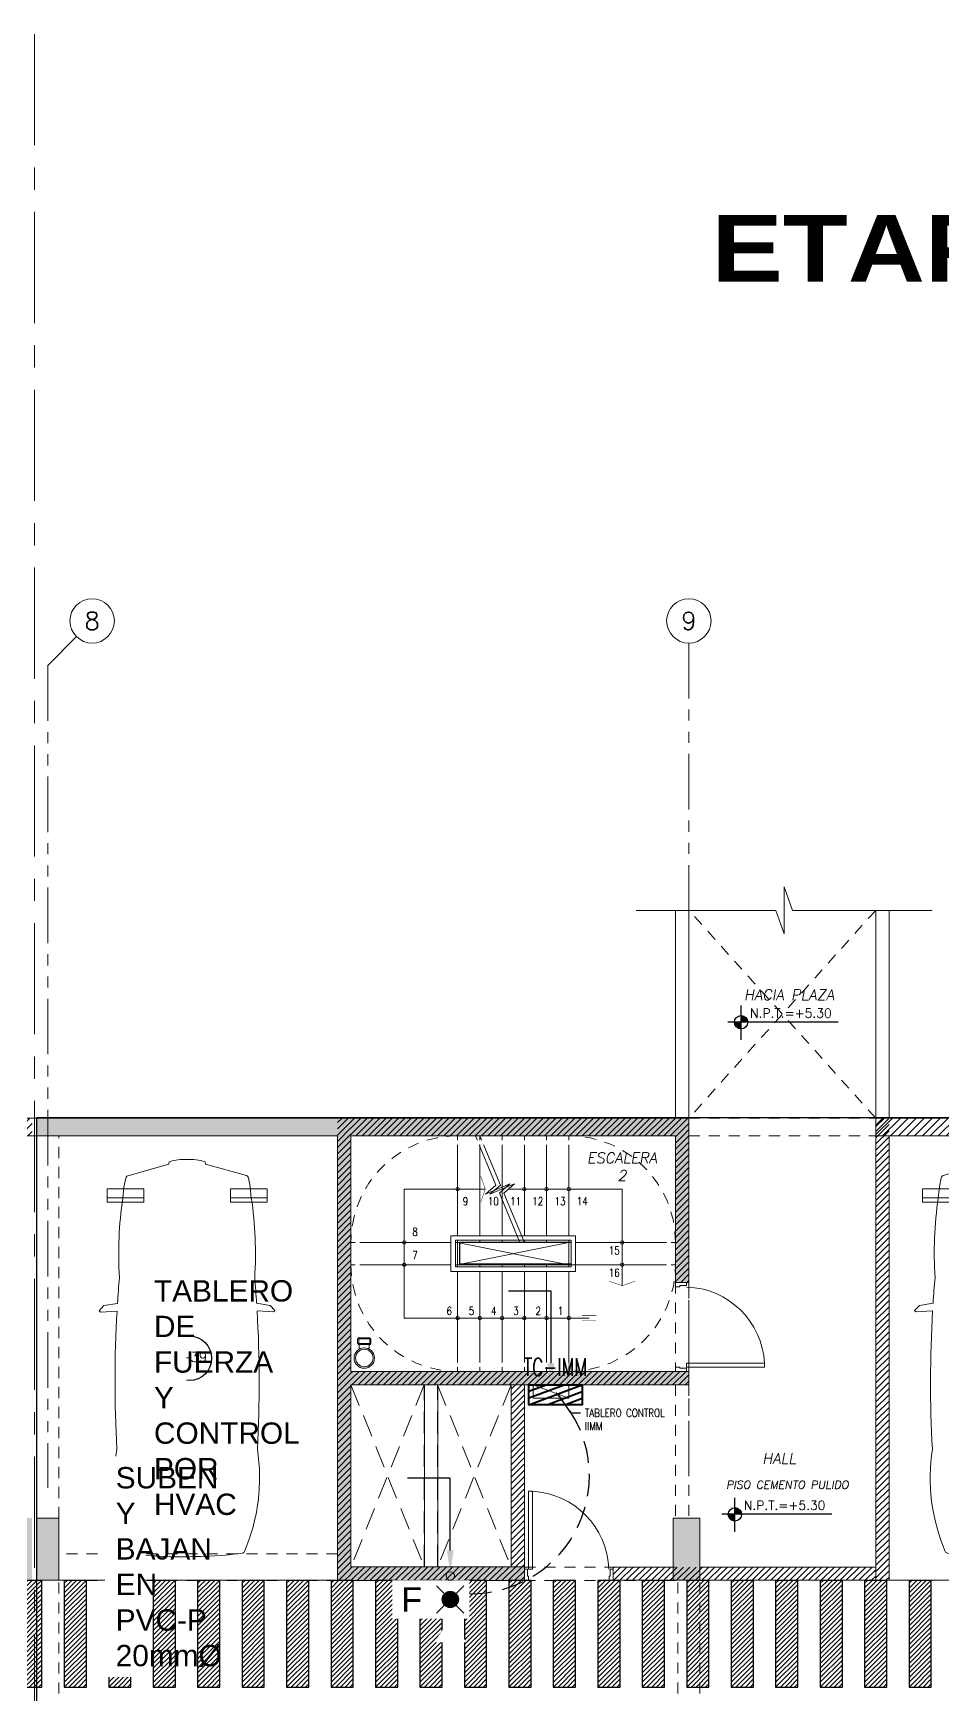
# Model space of a CAD drawing. Header units: millimetres. Extents: x 226317 to 226469, y 8188100 to 8188260.
# Drawn here: x 226388.48 to 226398.71, y 8188161.62 to 8188180.31 of the extents above; entities that cross this region are included whole.
import ezdxf
from ezdxf import colors
from ezdxf.entities.mleader import LeaderData, LeaderLine
from ezdxf.enums import TextEntityAlignment as Align
from ezdxf.math import Vec2, Vec3

# ---------------------------------------------------------------- set-up
doc = ezdxf.new("R2010")
doc.units = ezdxf.units.MM
doc.set_wipeout_variables(frame=1)
for name, pattern in [('CENTER', [2, 1.25, -0.25, 0.25, -0.25]), ('DASHED', [0.75, 0.5, -0.25]), ('HIDDEN', [0.375, 0.25, -0.125]), ('HIDDEN2', [0.1875, 0.125, -0.0625]), ('IMPORT-RAYABARRA', [0.85, 0.3, -0.3, 0, -0.25]), ('PHANTOM', [2.5, 1.25, -0.25, 0.25, -0.25, 0.25, -0.25]), ('PHANTOM2', [1.25, 0.625, -0.125, 0.125, -0.125, 0.125, -0.125])]:
    doc.linetypes.add(name, pattern=pattern)
for name, color, linetype in [('A-BARANDAS', 8, 'Continuous'), ('A-COTAS INT', 8, 'Continuous'), ('A-EJES', 8, 'PHANTOM'), ('A-ESTRUCTURA-HATCH', 8, 'Continuous'), ('A-ESTRUCTURA-MUROS', 8, 'Continuous'), ('A-ESTRUCTURA-VIGAS', 8, 'HIDDEN2'), ('A-LINEAS', 8, 'Continuous'), ('A-MOBILIARIO', 8, 'Continuous'), ('A-MURO BAJO', 8, 'Continuous'), ('A-NIVELES-NPT', 8, 'Continuous'), ('A-NUMERO ESTAC', 8, 'Continuous'), ('A-PROYECCIONES', 8, 'HIDDEN2'), ('A-PUERTAS', 8, 'Continuous'), ('A-TEXTO-ACABADO PISO', 8, 'Continuous'), ('A-TEXTO-AMBIENTES', 8, 'Continuous'), ('A-TEXTO-INDICACIONES', 8, 'Continuous'), ('A_30_Extractores', 8, 'Continuous'), ('CIRCULACION PEATONAL', 8, 'Continuous'), ('MQ.TUBERÍA PVC 20mmø', 3, 'IMPORT-RAYABARRA'), ('MURO CF 120', 8, 'Continuous')]:
    doc.layers.add(name, color=color, linetype=linetype)
for name, color, linetype, lineweight in [('A-ESTRUCTURA-PLACAS', 8, 'Continuous', 35), ('A-MUROS', 8, 'Continuous', 30), ('MQ.DETECTOR HUMO', 5, 'Continuous', 30), ('MQ.FLECHAS', 135, 'Continuous', 15), ('MQ.TABLERO', 86, 'Continuous', 40), ('MQ.TEXTO GENERAL', 8, 'Continuous', 40)]:
    doc.layers.add(name, color=color, linetype=linetype, lineweight=lineweight)
doc.layers.add('A-ETAPAS', color=8, linetype='Continuous', lineweight=35, plot=False)
doc.layers.add('A-ÁREA COMÚN', color=8, linetype='Continuous', plot=False)
doc.styles.add('MQTEXTO', font='romans.shx')
doc.styles.add('R160-75', font='ariblk.ttf', dxfattribs={"height": 0.6})
doc.styles.add('R80', font='romans.shx', dxfattribs={"width": 0.8, "oblique": 15, "height": 0.1})
doc.styles.add('ROMANS', font='ROMANS.shx', dxfattribs={"oblique": 10})
doc.styles.get("Standard").update_dxf_attribs({"font": 'arial.ttf'})
doc.styles.add('TXT_COTAS', font='romans.shx', dxfattribs={"width": 0.8})
pattern_1 = [(45, (-226238.34863, -8188203.061886), (-0.03535533905933, 0.03535533905933), [])]

# ---------------------------------------------------------------- blocks, each defined once
blk = doc.blocks.new('AVISADOR SONORO 1 EN 125')
blk.add_wipeout([(-0.697, 0.18), (-0.433, 0), (-0.697, -0.18)]).dxf.layer = 'MQ.DETECTOR HUMO'
blk.add_wipeout([(-0.433, 0.216), (0, 0.216), (0, -0.216), (-0.433, -0.216)]).dxf.layer = 'MQ.DETECTOR HUMO'
at = {"layer": 'MQ.DETECTOR HUMO'}
h = blk.add_hatch(color=256, dxfattribs=at)
h.paths.add_polyline_path([(-0.216, 0), (-0.281, 0.064, 0.198912), (-0.307, 0, 0.198912), (-0.281, -0.064)])
h.paths.add_polyline_path([(-0.281, -0.064, 0.414214), (-0.152, -0.064), (-0.216, 0)])
h.paths.add_polyline_path([(-0.152, -0.064, 0.198912), (-0.126, 0, 0.198912), (-0.152, 0.064), (-0.216, 0)])
h.paths.add_polyline_path([(-0.216, 0), (-0.152, 0.064, 0.414214), (-0.281, 0.064)])
for p, q in [((-0.37, -0.153), (-0.063, 0.153)), ((-0.37, 0.153), (-0.063, -0.153))]:
    blk.add_line(p, q, dxfattribs=at)
blk.add_circle((-0.216, 0), 0.0909, dxfattribs=at)
blk = doc.blocks.new('ESTACION MANUAL 1 EN 125')
blk.add_wipeout([(-0.433, 0.2165), (0, 0.2165), (0, -0.2165), (-0.433, -0.2165)]).dxf.layer = 'MQ.DETECTOR HUMO'
at = {"layer": 'MQ.DETECTOR HUMO'}
blk.add_text('F', height=0.275, dxfattribs=at).set_placement((-0.2165, 0), align=Align.MIDDLE_CENTER)
blk = doc.blocks.new('EST P2')
at = {"layer": 'A-ESTRUCTURA-HATCH', "lineweight": 0}
h = blk.add_hatch(dxfattribs=at)
h.set_pattern_fill('ANSI31', color=8, scale=0.02)
h.set_pattern_definition([(45, (-226392.07709, -8188163.05961), (-0.04490128060535, 0.04490128060535), [])])
h.paths.add_polyline_path([(-3.61, 5.05), (-3.61, 4.85), (-44.785, 4.85), (-44.785, -0.15), (-46.99, -0.15), (-46.99, -11.15), (-3.61, -11.15), (-3.61, -11.4), (-47.24, -11.4), (-47.24, 0.15), (-45.035, 0.15), (-45.035, 5.05)])
h.paths.add_polyline_path([(5.876, 4.85), (5.876, 5.05), (35.53, 5.05), (35.53, 4.85)])
h.paths.add_polyline_path([(35.58, -11.15), (71.88, -11.15), (71.88, -11.4), (35.58, -11.4)])
h.paths.add_polyline_path([(-3.56, -11.15), (35.53, -11.15), (35.53, -11.4), (-3.56, -11.4)])
edge = h.paths.add_edge_path()
edge.add_arc((63.301, -0.15), 9.7, 360, 540)
edge.add_line((53.601, -0.15), (53.801, -0.15))
edge.add_arc((63.301, -0.15), 9.5, 0, 180, ccw=False)
edge.add_line((72.801, -0.15), (73.001, -0.15))
h.paths.add_polyline_path([(47.915, 5.05), (35.58, 5.05), (35.58, 4.85), (47.915, 4.85)])
edge = h.paths.add_edge_path()
edge.add_arc((63.301, -0.15), 3.3, 0.0011, 49.9945)
edge.add_line((65.422, 2.378), (65.422, -0.15))
edge.add_line((65.422, -0.15), (65.272, -0.15))
edge.add_line((65.272, -0.15), (65.272, 2.496))
edge.add_arc((63.301, -0.15), 3.3, 53.3155, 179.9999)
edge.add_line((60.001, -0.15), (59.801, -0.15))
edge.add_arc((63.301, -0.15), 3.5, 0.001, 179.9999, ccw=False)
edge.add_line((66.801, -0.15), (66.601, -0.15))
edge.add_line((66.601, -0.15), (66.601, -0.15))
h.paths.add_polyline_path([(51.865, 4.85), (53.376, 4.85), (53.376, 5.05), (51.865, 5.05)])
h = blk.add_hatch(color=8, dxfattribs=at)
h.dxf.hatch_style = 1
h.paths.add_polyline_path([(1.925, -0.151), (-0.175, -0.151), (-0.175, 4.85), (-3.56, 4.85), (-3.56, 5.05), (3.775, 5.05), (3.775, 3.2), (3.625, 3.2), (3.625, 4.85), (-0.025, 4.85), (-0.025, 2.2), (3.775, 2.2), (3.775, 2.05), (-0.025, 2.05), (-0.025, 0), (1.925, 0)])
h.paths.add_polyline_path([(51.865, 5.05), (47.915, 5.05), (47.915, -0.15), (50.25, -0.15), (50.25, 0), (48.065, 0), (48.065, 2.05), (50.015, 2.05), (50.015, 2.2), (48.065, 2.2), (48.065, 4.85), (51.715, 4.85), (51.715, 1.9), (51.865, 1.9)])
h.paths.add_polyline_path([(71.63, -6.15), (71.88, -6.15), (71.88, -6.85), (71.63, -6.85)])
h.paths.add_polyline_path([(64.42, -6.15), (64.67, -6.15), (64.67, -6.85), (64.42, -6.85)])
h.paths.add_polyline_path([(57.21, -6.15), (57.46, -6.15), (57.46, -6.85), (57.21, -6.85)])
h.paths.add_polyline_path([(50, -6.15), (50.25, -6.15), (50.25, -6.85), (50, -6.85)])
h.paths.add_polyline_path([(42.79, -6.15), (43.04, -6.15), (43.04, -6.85), (42.79, -6.85)])
h.paths.add_polyline_path([(42.79, 0.55), (43.04, 0.55), (43.04, -0.15), (42.79, -0.15)])
h.paths.add_polyline_path([(35.58, -6.15), (35.83, -6.15), (35.83, -6.85), (35.58, -6.85)])
h.paths.add_polyline_path([(35.58, 0.55), (35.83, 0.55), (35.83, -0.15), (35.58, -0.15)])
h.paths.add_polyline_path([(35.28, -6.15), (35.53, -6.15), (35.53, -6.85), (35.28, -6.85)])
h.paths.add_polyline_path([(35.28, 0.55), (35.53, 0.55), (35.53, -0.15), (35.28, -0.15)])
h.paths.add_polyline_path([(30.28, -6.15), (30.53, -6.15), (30.53, -6.85), (30.28, -6.85)])
h.paths.add_polyline_path([(30.28, 0.55), (30.53, 0.55), (30.53, -0.15), (30.28, -0.15)])
h.paths.add_polyline_path([(23.07, -6.15), (23.32, -6.15), (23.32, -6.85), (23.07, -6.85)])
h.paths.add_polyline_path([(23.07, 0.55), (23.32, 0.55), (23.32, -0.15), (23.07, -0.15)])
h.paths.add_polyline_path([(18.07, -6.15), (18.32, -6.15), (18.32, -6.85), (18.07, -6.85)])
h.paths.add_polyline_path([(18.07, 0.55), (18.32, 0.55), (18.32, -0.15), (18.07, -0.15)])
h.paths.add_polyline_path([(10.86, -6.15), (11.11, -6.15), (11.11, -6.85), (10.86, -6.85)])
h.paths.add_polyline_path([(10.86, 0.55), (11.11, 0.55), (11.11, -0.15), (10.86, -0.15)])
h.paths.add_polyline_path([(3.65, -6.15), (3.9, -6.15), (3.9, -6.85), (3.65, -6.85)])
h.paths.add_polyline_path([(3.6, 0.55), (3.9, 0.55), (3.9, -0.15), (3.6, -0.15)])
h.paths.add_polyline_path([(-3.56, -6.15), (-3.31, -6.15), (-3.31, -6.85), (-3.56, -6.85)])
h.paths.add_polyline_path([(-3.56, 0.55), (-3.31, 0.55), (-3.31, -0.15), (-3.56, -0.15)])
h.paths.add_polyline_path([(-3.86, -6.15), (-3.61, -6.15), (-3.61, -6.85), (-3.86, -6.85)])
h.paths.add_polyline_path([(-3.86, 0.55), (-3.61, 0.55), (-3.61, -0.15), (-3.86, -0.15)])
h.paths.add_polyline_path([(-11.07, -6.15), (-10.82, -6.15), (-10.82, -6.85), (-11.07, -6.85)])
h.paths.add_polyline_path([(-11.07, 0.55), (-10.82, 0.55), (-10.82, -0.15), (-11.07, -0.15)])
h.paths.add_polyline_path([(-18.28, -6.15), (-18.03, -6.15), (-18.03, -6.85), (-18.28, -6.85)])
h.paths.add_polyline_path([(-18.28, 0.55), (-18.03, 0.55), (-18.03, -0.15), (-18.28, -0.15)])
h.paths.add_polyline_path([(-25.49, -6.15), (-25.24, -6.15), (-25.24, -6.85), (-25.49, -6.85)])
h.paths.add_polyline_path([(-25.49, 0.55), (-25.24, 0.55), (-25.24, -0.15), (-25.49, -0.15)])
h.paths.add_polyline_path([(-32.7, -6.15), (-32.45, -6.15), (-32.45, -6.85), (-32.7, -6.85)])
h.paths.add_polyline_path([(-32.7, 0.55), (-32.45, 0.55), (-32.45, -0.15), (-32.7, -0.15)])
h.paths.add_polyline_path([(-39.91, -6.15), (-39.66, -6.15), (-39.66, -6.85), (-39.91, -6.85)])
h.paths.add_polyline_path([(-39.91, 0.55), (-39.66, 0.55), (-39.66, -0.15), (-39.91, -0.15)])
at = {"layer": 'A-ESTRUCTURA-MUROS', "color": 8, "lineweight": 0}
blk.add_lwpolyline([(5.876, 4.85), (5.876, 5.05), (35.53, 5.05), (35.53, 4.85), (5.876, 4.85)], close=True, dxfattribs=at)
at = {"layer": 'A-ESTRUCTURA-PLACAS', "color": 8, "lineweight": 0}
for points in [[(1.925, -0.151), (-0.175, -0.151), (-0.175, 4.85), (-3.56, 4.85), (-3.56, 5.05), (3.775, 5.05), (3.775, 3.2), (3.625, 3.2), (3.625, 4.85), (-0.025, 4.85), (-0.025, 2.2), (3.775, 2.2), (3.775, 2.05), (-0.025, 2.05), (-0.025, 0), (1.925, 0)], [(-3.56, 0.55), (-3.31, 0.55), (-3.31, -0.15), (-3.56, -0.15)], [(3.6, 0.55), (3.9, 0.55), (3.9, -0.15), (3.6, -0.15)]]:
    blk.add_lwpolyline(points, close=True, dxfattribs=at)
at = {"layer": 'A-ESTRUCTURA-VIGAS', "color": 8, "lineweight": 0}
for points in [[(3.775, 5.05), (5.876, 5.05)], [(-3.56, 0.55), (-3.56, 4.85)], [(-3.31, 0.55), (-3.31, 4.85)], [(3.775, 4.85), (5.876, 4.85)], [(3.625, 3.2), (3.625, 2.2)], [(3.775, 2.2), (3.775, 3.2)], [(1.775, 0), (1.775, 2.05)], [(1.925, 0), (1.925, 2.05)], [(3.625, 2.05), (3.626, 0.55)], [(3.775, 2.05), (3.776, 0.55)], [(-0.175, 0.149), (-3.31, 0.149)], [(-3.56, -6.15), (-3.56, -0.15)], [(-3.31, -6.15), (-3.31, -0.15)], [(-0.175, -0.151), (-3.31, -0.151)], [(1.925, -0.001), (3.651, -0.001)], [(1.925, -0.151), (3.651, -0.151)], [(3.65, -6.15), (3.65, -0.15)], [(3.9, -6.15), (3.9, -0.15)]]:
    blk.add_lwpolyline(points, dxfattribs=at)
blk = doc.blocks.new('MCF')
at = {"layer": 'MURO CF 120', "lineweight": 0}
h = blk.add_hatch(dxfattribs=at)
h.set_pattern_fill('_USER', color=8, scale=0.05, angle=45, style=0, pattern_type=0)
h.set_pattern_definition(pattern_1)
h.paths.add_polyline_path([(-48.091, -40.15), (-48.241, -40.15), (-48.24, -34.95), (-48.09, -34.95)])
h = blk.add_hatch(dxfattribs=at)
h.set_pattern_fill('_USER', color=8, scale=0.05, angle=45, style=0, pattern_type=0)
h.set_pattern_definition(pattern_1)
h.paths.add_polyline_path([(-48.09, -34.95), (-44.29, -34.95), (-44.29, -35.15), (-48.09, -35.15)])
h = blk.add_hatch(dxfattribs=at)
h.set_pattern_fill('_USER', color=8, scale=0.05, angle=45, style=0, pattern_type=0)
h.set_pattern_definition(pattern_1)
h.paths.add_polyline_path([(-42.189, -40.148), (-42.039, -40.148), (-42.039, -34.95), (-42.189, -34.95)])
h = blk.add_hatch(dxfattribs=at)
h.set_pattern_fill('_USER', color=8, scale=0.05, angle=45, style=0, pattern_type=0)
h.set_pattern_definition(pattern_1)
h.paths.add_polyline_path([(-44.44, -35.15), (-44.29, -35.15), (-44.29, -36.8), (-44.44, -36.8)])
h = blk.add_hatch(dxfattribs=at)
h.set_pattern_fill('_USER', color=8, scale=0.05, angle=45, style=0, pattern_type=0)
h.set_pattern_definition(pattern_1)
h.paths.add_polyline_path([(-44.29, -37.95), (-48.09, -37.95), (-48.09, -37.8), (-44.29, -37.8)])
h = blk.add_hatch(dxfattribs=at)
h.set_pattern_fill('_USER', color=8, scale=0.05, angle=45, style=0, pattern_type=0)
h.set_pattern_definition(pattern_1)
h.paths.add_polyline_path([(-46.29, -37.95), (-46.14, -37.95), (-46.14, -40), (-46.29, -40)])
h = blk.add_hatch(dxfattribs=at)
h.set_pattern_fill('_USER', color=8, scale=0.05, angle=45, style=0, pattern_type=0)
h.set_pattern_definition(pattern_1)
h.paths.add_polyline_path([(-46.14, -40.001), (-48.09, -40.001), (-48.09, -40.15), (-46.14, -40.15)])
h = blk.add_hatch(dxfattribs=at)
h.set_pattern_fill('_USER', color=8, scale=0.05, angle=45, style=0, pattern_type=0)
h.set_pattern_definition([(45, (-226235.398613, -8188203.061943), (-0.03535533905933, 0.03535533905933), [])])
h.paths.add_polyline_path([(-42.189, -40.001), (-45.14, -40.001), (-45.14, -40.15), (-42.189, -40.15)])
blk = doc.blocks.new('EJES 1P')
at = {"layer": 'A-EJES', "color": 8, "linetype": 'PHANTOM2', "lineweight": 0}
blk.add_line((41.898, 5.416), (41.574, 5.092), dxfattribs=at)
for points in [[(48.784, 5.345), (48.784, -4.158)], [(41.574, 5.092), (41.574, -4.158)]]:
    blk.add_lwpolyline(points, dxfattribs=at)
at = {"layer": 'A-EJES', "color": 8, "linetype": 'Continuous', "lineweight": 0}
for centre in [(42.074, 5.592), (48.784, 5.592)]:
    blk.add_circle(centre, 0.25, dxfattribs=at)
at = {"layer": 'A-EJES', "color": 8, "linetype": 'Continuous', "lineweight": 0, "style": 'ROMANS'}
for s, p in [('8', (42.074, 5.592)), ('9', (48.784, 5.592))]:
    blk.add_text(s, height=0.2, dxfattribs=at).set_placement(p, align=Align.MIDDLE_CENTER)
blk = doc.blocks.new('EJE')
at = {"linetype": 'Continuous'}
blk.add_circle((0, 0), 0.5, dxfattribs=at)
at = {"layer": 'A-TEXTO-INDICACIONES', "style": 'ROMANS'}
blk.add_attdef('EJE', text='', height=0.22, rotation=0, dxfattribs=at).set_placement((0.007, 0.028), align=Align.MIDDLE_CENTER)
blk = doc.blocks.new('numeración')
at = {"layer": 'A-NUMERO ESTAC', "color": 8, "lineweight": 0, "xscale": 0.5, "yscale": 0.5, "zscale": 0.5}
blk.add_blockref('EJE', (-74.843, -47.203), dxfattribs=at).add_auto_attribs({'EJE': 'F-39'})
blk = doc.blocks.new('*U74')
at = {"color": 8, "lineweight": 0, "ltscale": 0.5}
for p, q in [((0.377, 4.302), (0.79, 4.302)), ((2.177, 4.302), (1.765, 4.302))]:
    blk.add_line(p, q, dxfattribs=at)
for points in [[(0, 0), (2.554, 0), (2.554, 5), (0, 5)], [(0.377, 4.405), (0.377, 4.255), (0.79, 4.255), (0.79, 4.405)], [(1.765, 4.405), (1.765, 4.255), (2.177, 4.255), (2.177, 4.405)]]:
    blk.add_lwpolyline(points, close=True, dxfattribs=at)
blk.add_lwpolyline([(2.065, 3.029), (2.252, 3.018), (2.266, 3.033), (2.213, 3.092), (2.059, 3.115, 0.005253), (2.038, 3.403, 0.053235), (2, 4.298), (1.987, 4.424), (1.968, 4.525), (1.963, 4.535, 0.218656), (1.944, 4.551), (1.483, 4.68), (1.479, 4.708, 0.091554), (1.277, 4.734, 0.09162), (1.075, 4.709), (1.071, 4.682), (0.61, 4.552, 0.218656), (0.591, 4.536), (0.586, 4.527), (0.567, 4.425), (0.554, 4.3, 0.053235), (0.517, 3.404, 0.005253), (0.495, 3.116), (0.342, 3.093), (0.288, 3.034), (0.302, 3.019), (0.49, 3.03, 0.028265), (0.487, 1.476, 0.139924), (0.632, 0.325, 0.272148), (0.656, 0.306, 0.035353), (1.277, 0.266, 0.045639), (1.896, 0.305, 0.272148), (1.92, 0.324, 0.139889), (2.067, 1.475, 0.028265)], format="xyb", close=True, dxfattribs=at)
blk = doc.blocks.new('*U19')
at = {"layer": 'CIRCULACION PEATONAL'}
h = blk.add_hatch(dxfattribs=at)
h.set_pattern_fill('ANSI31', color=256, scale=0.3)
h.set_pattern_definition([(45, (54.750368, 0), (-0.0265165, 0.0265165), [])])
h.paths.add_polyline_path([(55.047, 0.228), (54.797, 0.228), (54.797, -0.972), (55.047, -0.972)])
h = blk.add_hatch(dxfattribs=at)
h.set_pattern_fill('ANSI31', color=256, scale=0.3)
h.set_pattern_definition([(45, (55.250368, 0), (-0.0265165, 0.0265165), [])])
h.paths.add_polyline_path([(55.547, 0.228), (55.297, 0.228), (55.297, -0.972), (55.547, -0.972)])
h = blk.add_hatch(dxfattribs=at)
h.set_pattern_fill('ANSI31', color=256, scale=0.3)
h.set_pattern_definition([(45, (55.750368, 0), (-0.0265165, 0.0265165), [])])
h.paths.add_polyline_path([(56.047, 0.228), (55.797, 0.228), (55.797, -0.972), (56.047, -0.972)])
h = blk.add_hatch(dxfattribs=at)
h.set_pattern_fill('ANSI31', color=256, scale=0.3)
h.set_pattern_definition([(45, (56.250368, 0), (-0.0265165, 0.0265165), [])])
h.paths.add_polyline_path([(56.547, 0.228), (56.297, 0.228), (56.297, -0.972), (56.547, -0.972)])
h = blk.add_hatch(dxfattribs=at)
h.set_pattern_fill('ANSI31', color=256, scale=0.3)
h.set_pattern_definition([(45, (56.750368, 0), (-0.0265165, 0.0265165), [])])
h.paths.add_polyline_path([(57.047, 0.228), (56.797, 0.228), (56.797, -0.972), (57.047, -0.972)])
h = blk.add_hatch(dxfattribs=at)
h.set_pattern_fill('ANSI31', color=256, scale=0.3)
h.set_pattern_definition([(45, (57.250368, 0), (-0.0265165, 0.0265165), [])])
h.paths.add_polyline_path([(57.547, 0.228), (57.297, 0.228), (57.297, -0.972), (57.547, -0.972)])
h = blk.add_hatch(dxfattribs=at)
h.set_pattern_fill('ANSI31', color=256, scale=0.3)
h.set_pattern_definition([(45, (57.750368, 0), (-0.0265165, 0.0265165), [])])
h.paths.add_polyline_path([(58.047, 0.228), (57.797, 0.228), (57.797, -0.972), (58.047, -0.972)])
h = blk.add_hatch(dxfattribs=at)
h.set_pattern_fill('ANSI31', color=256, scale=0.3)
h.set_pattern_definition([(45, (58.250368, 0), (-0.0265165, 0.0265165), [])])
h.paths.add_polyline_path([(58.547, 0.228), (58.297, 0.228), (58.297, -0.972), (58.547, -0.972)])
h = blk.add_hatch(dxfattribs=at)
h.set_pattern_fill('ANSI31', color=256, scale=0.3)
h.set_pattern_definition([(45, (58.750368, 0), (-0.0265165, 0.0265165), [])])
h.paths.add_polyline_path([(59.047, 0.228), (58.797, 0.228), (58.797, -0.972), (59.047, -0.972)])
h = blk.add_hatch(dxfattribs=at)
h.set_pattern_fill('ANSI31', color=256, scale=0.3)
h.set_pattern_definition([(45, (59.250368, 0), (-0.0265165, 0.0265165), [])])
h.paths.add_polyline_path([(59.547, 0.228), (59.297, 0.228), (59.297, -0.972), (59.547, -0.972)])
h = blk.add_hatch(dxfattribs=at)
h.set_pattern_fill('ANSI31', color=256, scale=0.3)
h.set_pattern_definition([(45, (59.750368, 0), (-0.0265165, 0.0265165), [])])
h.paths.add_polyline_path([(60.047, 0.228), (59.797, 0.228), (59.797, -0.972), (60.047, -0.972)])
h = blk.add_hatch(dxfattribs=at)
h.set_pattern_fill('ANSI31', color=256, scale=0.3)
h.set_pattern_definition([(45, (60.250368, 0), (-0.0265165, 0.0265165), [])])
h.paths.add_polyline_path([(60.547, 0.228), (60.297, 0.228), (60.297, -0.972), (60.547, -0.972)])
h = blk.add_hatch(dxfattribs=at)
h.set_pattern_fill('ANSI31', color=256, scale=0.3)
h.set_pattern_definition([(45, (60.750368, 0), (-0.0265165, 0.0265165), [])])
h.paths.add_polyline_path([(61.047, 0.228), (60.797, 0.228), (60.797, -0.972), (61.047, -0.972)])
h = blk.add_hatch(dxfattribs=at)
h.set_pattern_fill('ANSI31', color=256, scale=0.3)
h.set_pattern_definition([(45, (61.250368, 0), (-0.0265165, 0.0265165), [])])
h.paths.add_polyline_path([(61.547, 0.228), (61.297, 0.228), (61.297, -0.972), (61.547, -0.972)])
h = blk.add_hatch(dxfattribs=at)
h.set_pattern_fill('ANSI31', color=256, scale=0.3)
h.set_pattern_definition([(45, (61.750368, 0), (-0.0265165, 0.0265165), [])])
h.paths.add_polyline_path([(62.047, 0.228), (61.797, 0.228), (61.797, -0.972), (62.047, -0.972)])
h = blk.add_hatch(dxfattribs=at)
h.set_pattern_fill('ANSI31', color=256, scale=0.3)
h.set_pattern_definition([(45, (62.250368, 0), (-0.0265165, 0.0265165), [])])
h.paths.add_polyline_path([(62.547, 0.228), (62.297, 0.228), (62.297, -0.972), (62.547, -0.972)])
h = blk.add_hatch(dxfattribs=at)
h.set_pattern_fill('ANSI31', color=256, scale=0.3)
h.set_pattern_definition([(45, (62.750368, 0), (-0.0265165, 0.0265165), [])])
h.paths.add_polyline_path([(63.047, 0.228), (62.797, 0.228), (62.797, -0.972), (63.047, -0.972)])
h = blk.add_hatch(dxfattribs=at)
h.set_pattern_fill('ANSI31', color=256, scale=0.3)
h.set_pattern_definition([(45, (63.250368, 0), (-0.0265165, 0.0265165), [])])
h.paths.add_polyline_path([(63.547, 0.228), (63.297, 0.228), (63.297, -0.972), (63.547, -0.972)])
h = blk.add_hatch(dxfattribs=at)
h.set_pattern_fill('ANSI31', color=256, scale=0.3)
h.set_pattern_definition([(45, (63.750368, 0), (-0.0265165, 0.0265165), [])])
h.paths.add_polyline_path([(64.047, 0.228), (63.797, 0.228), (63.797, -0.972), (64.047, -0.972)])
h = blk.add_hatch(dxfattribs=at)
h.set_pattern_fill('ANSI31', color=256, scale=0.3)
h.set_pattern_definition([(45, (64.250368, 0), (-0.0265165, 0.0265165), [])])
h.paths.add_polyline_path([(64.547, 0.228), (64.297, 0.228), (64.297, -0.972), (64.547, -0.972)])
h = blk.add_hatch(dxfattribs=at)
h.set_pattern_fill('ANSI31', color=256, scale=0.3)
h.set_pattern_definition([(45, (64.750368, 0), (-0.0265165, 0.0265165), [])])
h.paths.add_polyline_path([(65.047, 0.228), (64.797, 0.228), (64.797, -0.972), (65.047, -0.972)])
for points in [[(54.797, -0.972), (55.047, -0.972), (55.047, 0.228), (54.797, 0.228)], [(55.297, -0.972), (55.547, -0.972), (55.547, 0.228), (55.297, 0.228)], [(55.797, -0.972), (56.047, -0.972), (56.047, 0.228), (55.797, 0.228)], [(56.297, -0.972), (56.547, -0.972), (56.547, 0.228), (56.297, 0.228)], [(56.797, -0.972), (57.047, -0.972), (57.047, 0.228), (56.797, 0.228)], [(57.297, -0.972), (57.547, -0.972), (57.547, 0.228), (57.297, 0.228)], [(57.797, -0.972), (58.047, -0.972), (58.047, 0.228), (57.797, 0.228)], [(58.297, -0.972), (58.547, -0.972), (58.547, 0.228), (58.297, 0.228)], [(58.797, -0.972), (59.047, -0.972), (59.047, 0.228), (58.797, 0.228)], [(59.297, -0.972), (59.547, -0.972), (59.547, 0.228), (59.297, 0.228)], [(59.797, -0.972), (60.047, -0.972), (60.047, 0.228), (59.797, 0.228)], [(60.297, -0.972), (60.547, -0.972), (60.547, 0.228), (60.297, 0.228)], [(60.797, -0.972), (61.047, -0.972), (61.047, 0.228), (60.797, 0.228)], [(61.297, -0.972), (61.547, -0.972), (61.547, 0.228), (61.297, 0.228)], [(61.797, -0.972), (62.047, -0.972), (62.047, 0.228), (61.797, 0.228)], [(62.297, -0.972), (62.547, -0.972), (62.547, 0.228), (62.297, 0.228)], [(62.797, -0.972), (63.047, -0.972), (63.047, 0.228), (62.797, 0.228)], [(63.297, -0.972), (63.547, -0.972), (63.547, 0.228), (63.297, 0.228)], [(63.797, -0.972), (64.047, -0.972), (64.047, 0.228), (63.797, 0.228)], [(64.297, -0.972), (64.547, -0.972), (64.547, 0.228), (64.297, 0.228)], [(64.797, -0.972), (65.047, -0.972), (65.047, 0.228), (64.797, 0.228)]]:
    blk.add_lwpolyline(points, close=True, dxfattribs=at)
blk = doc.blocks.new('*U87')
at = {"color": 8, "lineweight": 0, "ltscale": 0.5}
for p, q in [((0.792, 4.302), (1.205, 4.302)), ((2.592, 4.302), (2.18, 4.302))]:
    blk.add_line(p, q, dxfattribs=at)
for points in [[(0, 0), (3.385, 0), (3.385, 5), (0, 5)], [(0.792, 4.405), (0.792, 4.255), (1.205, 4.255), (1.205, 4.405)], [(2.18, 4.405), (2.18, 4.255), (2.592, 4.255), (2.592, 4.405)]]:
    blk.add_lwpolyline(points, close=True, dxfattribs=at)
blk.add_lwpolyline([(2.48, 3.029), (2.667, 3.018), (2.681, 3.033), (2.628, 3.092), (2.475, 3.115, 0.005253), (2.453, 3.403, 0.053235), (2.415, 4.298), (2.402, 4.424), (2.383, 4.525), (2.379, 4.535, 0.218656), (2.36, 4.551), (1.898, 4.68), (1.895, 4.708, 0.091554), (1.692, 4.734, 0.09162), (1.49, 4.709), (1.487, 4.682), (1.025, 4.552, 0.218656), (1.006, 4.536), (1.002, 4.527), (0.983, 4.425), (0.97, 4.3, 0.053235), (0.932, 3.404, 0.005253), (0.91, 3.116), (0.757, 3.093), (0.704, 3.034), (0.718, 3.019), (0.905, 3.03, 0.028265), (0.902, 1.476, 0.139924), (1.047, 0.325, 0.272148), (1.071, 0.306, 0.035353), (1.692, 0.266, 0.045639), (2.312, 0.305, 0.272148), (2.336, 0.324, 0.139889), (2.482, 1.475, 0.028265)], format="xyb", close=True, dxfattribs=at)
blk = doc.blocks.new('ESC.1')
at = {"layer": 'A-LINEAS', "color": 8, "lineweight": 0}
blk.add_line((0.6, 0.725, 0), (-1.48, 0.725, 0), dxfattribs=at)
at = {"layer": 'A-LINEAS', "color": 8, "linetype": 'Continuous', "lineweight": 0}
for p, q in [((-1.25, 0.125), (0, -0.125)), ((-1.25, -0.125), (0, 0.125))]:
    blk.add_line(p, q, dxfattribs=at)
at = {"layer": 'A-LINEAS', "color": 8, "lineweight": 0, "const_width": 0.005}
for points in [[(-1.399, 0.752), (-1.56, 0.752)], [(-1.399, 0.698), (-1.56, 0.698)], [(-1.703, 0.31), (-1.85, 0.361), (-1.997, 0.31)], [(-0.26, -0.578), (-0.311, -0.725), (-0.26, -0.872)]]:
    blk.add_lwpolyline(points, dxfattribs=at)
at = {"layer": 'A-LINEAS', "color": 8, "lineweight": 0}
blk.add_lwpolyline([(-0.311, -0.725), (0.6, -0.725), (0.6, 0.725)], dxfattribs=at)
at = {"layer": 'A-LINEAS', "color": 8, "linetype": 'Continuous', "lineweight": 0}
blk.add_lwpolyline([(-1.85, 0.361), (-1.85, -0.725), (-0.572, -0.725)], dxfattribs=at)
for centre in [(-1.25, 0.725), (-1, 0.725), (-0.75, 0.725), (-0.5, 0.725), (-0.25, 0.725), (0, 0.725), (-1.85, 0.125), (0.6, 0.125), (-1.85, -0.125), (0.6, -0.125), (-1.25, -0.725), (-1, -0.725), (-0.75, -0.725), (0, -0.725)]:
    blk.add_circle(centre, 0.02, dxfattribs=at)
at = {"layer": 'A-MURO BAJO', "color": 8, "lineweight": 0}
for p, q in [((-1.25, 0.125), (-1.25, 1.325)), ((-1.25, 1.325), (-0.75, 1.325)), ((-1, 0.125), (-1, 1.325)), ((-0.75, 0.125), (-0.75, 1.325)), ((-0.5, 0.125), (-0.5, 1.325)), ((-0.25, 0.125), (-0.25, 1.325)), ((0, 0.125), (0, 1.325)), ((-1.25, 0.125), (0, 0.125)), ((-1.25, -0.125), (-1.25, 0.125)), ((-0.25, 0.125), (1.2, 0.125)), ((0, -0.125), (0, 0.125)), ((-2.45, -0.125), (-1.25, -0.125)), ((-1.25, -0.125), (0, -0.125)), ((-1.25, -1.325), (-1.25, -0.125)), ((-1, -1.325), (-1, -0.125)), ((-0.75, -1.325), (-0.75, -0.125)), ((-0.5, -1.325), (-0.5, -0.125)), ((-0.25, -1.325), (-0.25, -0.125)), ((0, -0.125), (1.2, -0.125)), ((0, -1.325), (0, -0.125))]:
    blk.add_line(p, q, dxfattribs=at)
at = {"color": 8, "lineweight": 0}
blk.add_wipeout([(-1.275, -0.15), (-1.325, -0.2), (0.075, -0.2), (0.075, 0.2), (-1.325, 0.2), (-1.325, -0.2), (-1.275, -0.15), (-1.275, 0.15), (0.025, 0.15), (0.025, -0.15)], dxfattribs=at).translate(0, 0, 0).dxf.layer = 'A-BARANDAS'
at = {"layer": 'A-BARANDAS', "color": 8, "lineweight": 0, "elevation": 0}
for points in [[(-1.325, 0.2), (-1.325, -0.2), (0.075, -0.2), (0.075, 0.2)], [(0.025, -0.15), (-1.275, -0.15), (-1.275, 0.15), (0.025, 0.15)]]:
    blk.add_lwpolyline(points, close=True, dxfattribs=at)
at = {"layer": 'A-LINEAS', "color": 8, "linetype": 'Continuous', "lineweight": 0}
for points in [[(-0.75, -0.125), (-0.519, -0.679), (-0.638, -0.783), (-0.362, -0.667), (-0.481, -0.771), (-0.25, -1.325)], [(-0.7, -0.125), (-0.469, -0.679), (-0.588, -0.783), (-0.312, -0.667), (-0.431, -0.771), (-0.2, -1.325)]]:
    blk.add_lwpolyline(points, dxfattribs=at)
at = {"layer": 'A-MURO BAJO', "color": 8, "lineweight": 0}
blk.add_line((-2.45, 0.125), (-1.25, 0.125), dxfattribs=at)
at = {"color": 8, "lineweight": 0}
blk.add_wipeout([(-2.4, 0.2), (-2.35, 0.2), (-2.35, -1.225), (1.1, -1.225), (1.1, 0.722), (0.597, 1.225), (-1.25, 1.225), (-1.25, 1.275), (0.618, 1.275), (1.15, 0.743), (1.15, -1.275), (-2.4, -1.275)], dxfattribs=at).translate(0, 0, 0).dxf.layer = 'A-BARANDAS'
for p, q in [((0.994, 1.074), (0.994, 1.023)), ((1.106, 1.074), (1.106, 1.023))]:
    blk.add_line(p, q, dxfattribs=at)
for points in [[(1.125, 1.006), (1.125, 0.964, -0.414214), (1.108, 0.948), (0.992, 0.948, -0.414214), (0.975, 0.964), (0.975, 1.006, -0.414214), (0.992, 1.023), (1.108, 1.023, -0.414214)], [(1.113, 1.006), (1.113, 0.964, -0.414214), (1.108, 0.959), (0.992, 0.959, -0.414214), (0.987, 0.964), (0.987, 1.006, -0.414214), (0.992, 1.011), (1.108, 1.011, -0.414214)]]:
    blk.add_lwpolyline(points, format="xyb", close=True, dxfattribs=at)
for radius in [0.115, 0.0985]:
    blk.add_circle((1.05, 1.175), radius, dxfattribs=at)
at = {"layer": 'A-PROYECCIONES', "color": 8, "lineweight": 0}
for centre, start, end in [((-1.25, 0.125), 90, 180), ((0, 0.125), 0, 90), ((-1.25, -0.125), 180, 270), ((0, -0.125), 270, 0)]:
    blk.add_arc(centre, 1.2, start, end, dxfattribs=at)
blk = doc.blocks.new('A$C5E423DB2')
at = {"layer": 'A-PUERTAS', "color": 8, "lineweight": 0}
for p, q in [((0.038, 0.1), (0.038, 0.8)), ((0.038, 0.8), (0.073, 0.8)), ((0.073, 0.8), (0.073, 0.1)), ((0.038, 0.1), (0.073, 0.1))]:
    blk.add_line(p, q, dxfattribs=at)
at = {"layer": 'A-PUERTAS', "color": 8, "linetype": 'Continuous', "lineweight": 0}
for p, q in [((0, 0), (0, 0.1)), ((0, 0.1), (0.028, 0.1)), ((0.028, 0.038), (0.028, 0.1)), ((0.038, 0.038), (0.028, 0.038)), ((0.038, 0), (0.038, 0.038)), ((0.762, 0), (0.762, 0.038)), ((0.762, 0.038), (0.772, 0.038)), ((0.8, 0.1), (0.772, 0.1)), ((0.772, 0.038), (0.772, 0.1)), ((0.8, 0), (0.8, 0.1)), ((0, 0), (0.038, 0)), ((0.8, 0), (0.762, 0))]:
    blk.add_line(p, q, dxfattribs=at)
blk.add_arc((0.037, 0.079), 0.722, 1.6403, 87.0968, dxfattribs=at)
blk = doc.blocks.new('SIM NIVEL PLANTA')
at = {"linetype": 'Continuous'}
h = blk.add_hatch(dxfattribs=at)
h.set_pattern_fill('_USER', color=256, scale=0.099996, angle=45, style=0, pattern_type=0)
h.set_pattern_definition([(45, (35396.10581, 26516.4892), (-0.0707080889, 0.0707080889), [])])
h.paths.add_polyline_path([(-17.03, 0), (-15.53, 0, 0.409209), (-17.03, 1.47)])
h.paths.add_polyline_path([(-18.53, 0, 0.419236), (-17.03, -1.53), (-17.03, 0)])
for p, q in [((4.81, 0), (-20, 0)), ((-17.03, -3.97), (-17.03, 3.72))]:
    blk.add_line(p, q)
blk.add_circle((-17.03, -0.03), 1.5, dxfattribs=at)
at = {"style": 'R80'}
blk.add_attdef('N.P.T.+0.00', text='', height=2.03, dxfattribs=at).set_placement((-5.83, 2.01), align=Align.MIDDLE_CENTER)
blk = doc.blocks.new('TABLEROS UBICACION')
at = {"layer": 'MQ.TABLERO', "color": 8}
blk.add_lwpolyline([(-49.74, -42.8), (-49.14, -42.8), (-49.14, -43.025), (-49.74, -43.025)], close=True, dxfattribs=at)
for points in [[(-49.74, -43.025), (-49.14, -42.8)], [(-49.74, -42.949), (-49.342, -42.8)], [(-49.74, -42.873), (-49.544, -42.8)], [(-49.538, -43.025), (-49.14, -42.876)], [(-49.335, -43.025), (-49.14, -42.952)]]:
    blk.add_lwpolyline(points, dxfattribs=at)
at = {"layer": 'MQ.TEXTO GENERAL', "color": 8, "style": 'MQTEXTO', "width": 0.7}
blk.add_text('TC-IMM', height=0.2, rotation=360, dxfattribs=at).set_placement((-49.44, -42.601), align=Align.MIDDLE_CENTER)
blk = doc.blocks.new('TEXTOSSS')
at = {"layer": 'A-NIVELES-NPT', "xscale": 0.05, "yscale": 0.05, "zscale": 0.05}
for p in [(-70.518, -32.221), (-70.588, -37.757)]:
    blk.add_blockref('SIM NIVEL PLANTA', p, dxfattribs=at).add_auto_attribs({'N.P.T.+0.00': 'N.P.T.=+5.30'})
at = {"layer": 'A-TEXTO-ACABADO PISO', "color": 8, "lineweight": 0, "insert": (-70.85, -37.38), "char_height": 0.09, "attachment_point": 2, "style": 'ROMANS'}
blk.add_mtext_dynamic_manual_height_columns('PISO CEMENTO PULIDO', width=1.58631, gutter_width=12.5, heights=[0], dxfattribs=at)
at = {"layer": 'A-TEXTO-AMBIENTES', "color": 8, "lineweight": 0, "char_height": 0.12, "attachment_point": 5, "style": 'ROMANS'}
for s, insert, width in [('HACIA PLAZA', (-70.83, -31.914), 2.55621), ('ESCALERA 2', (-72.708, -33.848), 0.86836), ('HALL ', (-70.94, -37.129), 2.55621)]:
    blk.add_mtext(s, dxfattribs=dict(at, insert=insert, width=width))
at = {"layer": 'A-TEXTO-INDICACIONES', "color": 8, "lineweight": 0, "style": 'ROMANS', "width": 0.8}
for s, p in [('9', (-74.438, -34.281)), ('10', (-74.094, -34.281)), ('11', (-73.844, -34.281)), ('12', (-73.594, -34.281)), ('13', (-73.344, -34.281)), ('14', (-73.094, -34.281)), ('8', (-75.005, -34.626)), ('15', (-72.734, -34.835)), ('7', (-75.005, -34.888)), ('16', (-72.734, -35.085)), ('6', (-74.62, -35.515)), ('5', (-74.37, -35.515)), ('4', (-74.12, -35.515)), ('3', (-73.87, -35.515)), ('2', (-73.62, -35.515)), ('1', (-73.37, -35.515))]:
    blk.add_text(s, height=0.09, dxfattribs=at).set_placement(p, align=Align.RIGHT)
at = {"layer": 'A-TEXTO-INDICACIONES', "color": 8, "lineweight": 0}
ml = blk.add_multileader_mtext('Standard', dxfattribs=at)
ml.set_content('TABLERO CONTROL IIMM ', color=8, style='TXT_COTAS')
ml.set_leader_properties(color=7)
ml.build(insert=Vec2(0, 0))
ml.multileader.update_dxf_attribs({"dogleg_length": 0.11, "arrow_head_size": 0.07})
ctx = ml.context
ctx.base_point, ctx.char_height, ctx.arrow_head_size, ctx.landing_gap_size, ctx.plane_origin = Vec3(-73.176, -36.617), 0.09, 0.07, 0.05, Vec3(-73.476, -36.375)
notes = []
notes.append((ctx, [(0, (1, 1, 0), (-73.287, -36.617), (1, 0), 0.11, [(0, [(-73.457, -36.373)], 0, [])])]))
ctx.mtext.insert, ctx.mtext.width, ctx.mtext.flow_direction = Vec3(-73.126, -36.572), 0.97909, 5
for ctx, leaders in notes:
    for number, flags, end, landing, length, lines in leaders:
        leader = LeaderData()
        leader.index, (leader.has_last_leader_line, leader.has_dogleg_vector, leader.attachment_direction) = number, flags
        leader.last_leader_point, leader.dogleg_vector, leader.dogleg_length = Vec3(end), Vec3(landing), length
        for number, points, colour, breaks in lines:
            line = LeaderLine()
            line.index, line.vertices, line.color, line.breaks = number, Vec3.list(points), colors.encode_raw_color(colour), breaks
            leader.lines.append(line)
        ctx.leaders.append(leader)
blk = doc.blocks.new('arq. estac.')
at = {"color": 8, "lineweight": 0}
blk.add_lwpolyline([(226694.009, 8188175.09), (226692.438, 8188175.09), (226692.345, 8188175.355), (226692.345, 8188174.825), (226692.252, 8188175.09), (226690.68, 8188175.09)], dxfattribs=at)
at = {"color": 8, "linetype": 'HIDDEN', "lineweight": 0}
for points in [[(226687.474, 8188169.754), (226688.299, 8188167.704), (226688.299, 8188169.754), (226687.474, 8188167.704)], [(226689.274, 8188169.754), (226688.449, 8188167.704), (226688.449, 8188169.754), (226689.274, 8188167.704)]]:
    blk.add_lwpolyline(points, dxfattribs=at)
at = {"layer": 'A-ETAPAS', "color": 8, "linetype": 'CENTER', "lineweight": 0}
blk.add_line((226683.914, 8188264.946), (226683.914, 8188104.966), dxfattribs=at)
at = {"layer": 'A-MURO BAJO', "color": 8, "lineweight": 0}
for p, q in [((226691.125, 8188172.754), (226691.125, 8188175.09)), ((226691.275, 8188172.754), (226691.275, 8188175.09)), ((226693.375, 8188172.754), (226693.375, 8188175.09)), ((226693.525, 8188172.754), (226693.525, 8188175.09))]:
    blk.add_line(p, q, dxfattribs=at)
at = {"layer": 'A-MUROS', "color": 8, "lineweight": 0}
for p, q in [((226691.274, 8188172.754), (226670.019, 8188172.754)), ((226691.274, 8188172.754), (226691.274, 8188170.904)), ((226697.809, 8188172.754, 0), (226693.375, 8188172.754)), ((226693.375, 8188172.754), (226693.375, 8188167.554)), ((226642.714, 8188172.554), (226687.324, 8188172.554)), ((226687.324, 8188172.554), (226687.324, 8188167.554)), ((226716.425, 8188172.554), (226693.525, 8188172.554)), ((226693.525, 8188167.554), (226693.525, 8188172.554)), ((226691.274, 8188169.754), (226691.274, 8188169.904)), ((226687.474, 8188169.754), (226687.474, 8188167.704)), ((226687.474, 8188169.754), (226689.274, 8188169.754)), ((226688.3, 8188169.754), (226688.3, 8188167.704)), ((226688.45, 8188169.754), (226688.45, 8188167.704)), ((226689.274, 8188169.754), (226689.274, 8188167.704)), ((226691.274, 8188169.754), (226689.424, 8188169.754)), ((226689.424, 8188169.754), (226689.424, 8188167.703)), ((226687.474, 8188167.704), (226689.274, 8188167.704)), ((226693.375, 8188167.703), (226693.375, 8188167.553)), ((226687.324, 8188167.554), (226689.426, 8188167.553)), ((226690.424, 8188167.554), (226693.375, 8188167.554)), ((226693.375, 8188167.554), (226693.525, 8188167.554))]:
    blk.add_line(p, q, dxfattribs=at)
blk.add_lwpolyline([(226683.939, 8188167.554), (226684.189, 8188167.554), (226684.189, 8188168.254), (226683.939, 8188168.254)], close=True, dxfattribs=at)
for points in [[(226690.425, 8188167.703), (226691.099, 8188167.703), (226691.099, 8188168.253), (226691.399, 8188168.253), (226691.399, 8188167.703), (226693.375, 8188167.703)], [(226690.424, 8188167.553), (226690.424, 8188167.703)]]:
    blk.add_lwpolyline(points, dxfattribs=at)
at = {"layer": 'A-PROYECCIONES', "color": 8, "lineweight": 0}
for p, q in [((226693.375, 8188172.754), (226691.275, 8188175.09)), ((226693.375, 8188175.09), (226691.275, 8188172.754))]:
    blk.add_line(p, q, dxfattribs=at)
at = {"layer": 'A-ÁREA COMÚN'}
for points in [[(226705.569, 8188172.754), (226698.409, 8188172.754), (226698.409, 8188173.204), (226697.809, 8188173.204), (226697.809, 8188172.755), (226683.939, 8188172.755), (226683.939, 8188156.304), (226705.569, 8188156.304)], [(226688.699, 8188171.109), (226688.699, 8188171.359), (226689.949, 8188171.359), (226689.949, 8188171.109)]]:
    blk.add_lwpolyline(points, close=True, dxfattribs=at)
at = {"layer": 'A_30_Extractores', "color": 8, "lineweight": 0}
blk.add_lwpolyline([(226689.524, 8188169.604), (226689.924, 8188169.604), (226689.924, 8188169.754), (226689.524, 8188169.754)], close=True, dxfattribs=at)
blk.add_lwpolyline([(226689.924, 8188169.604), (226689.524, 8188169.754)], dxfattribs=at)
for name, p in [('EJES 1P', (226642.49, 8188172.754)), ('EST P2', (226687.499, 8188167.704))]:
    blk.add_blockref(name, p)
at = {"rotation": 180.0005141974605}
blk.add_blockref('*U19', (226748.797, 8188166.582), dxfattribs=at)
at = {"layer": 'A-ETAPAS'}
blk.add_blockref('numeración', (226760.5, 8188217.254), dxfattribs=at)
at = {"layer": 'A-MOBILIARIO', "xscale": -1, "rotation": 359.9999992943568}
blk.add_blockref('*U87', (226687.324, 8188167.554), dxfattribs=at)
at = {"layer": 'A-MOBILIARIO', "rotation": 7.056432374225115e-07}
blk.add_blockref('*U74', (226693.525, 8188167.554), dxfattribs=at)
at = {"layer": 'A-PUERTAS', "linetype": 'Continuous', "xscale": 1.250002642195022, "yscale": 1.250002642195022, "zscale": 1.250002642195022, "rotation": 0.001114232573701544}
blk.add_blockref('A$C5E423DB2', (226689.424, 8188167.555), dxfattribs=at)
at = {"layer": 'MURO CF 120'}
blk.add_blockref('MCF', (226735.564, 8188207.704), dxfattribs=at)
at = {"layer": 'A-ETAPAS', "color": 1, "lineweight": 0, "style": 'R160-75'}
blk.add_text('ETAPA IV - TORRE F', height=0.75, dxfattribs=at).set_placement((226697.459, 8188182.163), align=Align.CENTER)
at = {"rotation": 179.9999986268934}
blk.add_blockref('ESC.1', (226688.674, 8188171.229), dxfattribs=at)
at = {"layer": 'A-MUROS', "color": 8, "lineweight": 0}
for p, q in [((226687.474, 8188172.554), (226687.474, 8188169.904)), ((226687.474, 8188172.554), (226691.124, 8188172.554)), ((226691.124, 8188172.554), (226691.124, 8188170.904)), ((226691.274, 8188170.904), (226691.124, 8188170.904)), ((226687.474, 8188169.904), (226691.274, 8188169.904))]:
    blk.add_line(p, q, dxfattribs=at)
at = {"layer": 'A-COTAS INT'}
blk.add_blockref('TEXTOSSS', (226763.231, 8188206.054), dxfattribs=at)
at = {"layer": 'A-PUERTAS', "linetype": 'Continuous', "xscale": -1.250002642195011, "yscale": 1.250002642195011, "zscale": 1.250002642195018, "rotation": 269.998816571159}
blk.add_blockref('A$C5E423DB2', (226691.124, 8188169.904), dxfattribs=at)
at = {"layer": 'MQ.TABLERO'}
blk.add_blockref('TABLEROS UBICACION', (226739.214, 8188212.554), dxfattribs=at)

msp = doc.modelspace()

# ---------------------------------------------------------------- block references
msp.add_blockref('arq. estac.', (-295.422, -4.646))

# ---------------------------------------------------------------- next in the draw order: block references
at = {"layer": 'MQ.DETECTOR HUMO', "rotation": 90}
msp.add_blockref('AVISADOR SONORO 1 EN 125', (226393.169, 8188162.909), dxfattribs=at)

# ---------------------------------------------------------------- next in the draw order: linework, layer by layer
at = {"layer": 'MQ.FLECHAS'}
msp.add_circle((226393.169, 8188162.957), 0.0478, dxfattribs=at)
at = {"layer": 'MQ.TUBERÍA PVC 20mmø', "linetype": 'DASHED', "ltscale": 0.5}
msp.add_arc((226393.404, 8188164.086), 1.329, 269.183, 41.1084, dxfattribs=at)

# ---------------------------------------------------------------- next in the draw order: block references
at = {"layer": 'MQ.DETECTOR HUMO'}
msp.add_blockref('ESTACION MANUAL 1 EN 125', (226392.952, 8188162.692), dxfattribs=at)

# ---------------------------------------------------------------- next in the draw order: leaders
at = {"layer": 'MQ.TEXTO GENERAL', "color": 7}
ml = msp.add_multileader_mtext('Standard', dxfattribs=at)
ml.set_content('TABLERO DE FUERZA Y CONTROL POR HVAC', color=7)
ml.set_leader_properties()
ml.build(insert=Vec2(0, 0))
ml.multileader.update_dxf_attribs({"arrow_head_size": 0.24, "scale": 0.06})
ctx = ml.context
ctx.base_point, ctx.scale, ctx.char_height, ctx.arrow_head_size, ctx.landing_gap_size, ctx.plane_origin = Vec3(226389.717, 8188166.162), 0.06, 0.24, 0.24, 0.12, Vec3(226394.302, 8188165.109)
notes = []
notes.append((ctx, [(0, (1, 1, 0), (226394.302, 8188166.162), (-1, 0), 0.48, [(0, [(226394.302, 8188165.109)], 0, [])])]))
ctx.mtext.insert, ctx.mtext.width, ctx.mtext.flow_direction = Vec3(226389.837, 8188166.284), 4.06607, 5
ctx.mtext.has_bg_fill, ctx.mtext.bg_color, ctx.mtext.bg_scale_factor, ctx.mtext.bg_transparency, ctx.mtext.use_window_bg_color = 1, -1027028792, 1.5, 0, 1
for ctx, leaders in notes:
    for number, flags, end, landing, length, lines in leaders:
        leader = LeaderData()
        leader.index, (leader.has_last_leader_line, leader.has_dogleg_vector, leader.attachment_direction) = number, flags
        leader.last_leader_point, leader.dogleg_vector, leader.dogleg_length = Vec3(end), Vec3(landing), length
        for number, points, colour, breaks in lines:
            line = LeaderLine()
            line.index, line.vertices, line.color, line.breaks = number, Vec3.list(points), colors.encode_raw_color(colour), breaks
            leader.lines.append(line)
        ctx.leaders.append(leader)

# ---------------------------------------------------------------- next in the draw order: leaders
ml = msp.add_multileader_mtext('Standard', dxfattribs=at)
ml.set_content('SUBEN Y BAJAN EN PVC-P 20mmØ', color=7)
ml.set_leader_properties()
ml.build(insert=Vec2(0, 0))
ml.multileader.update_dxf_attribs({"arrow_head_size": 0.24, "scale": 0.06})
ctx = ml.context
ctx.base_point, ctx.scale, ctx.char_height, ctx.arrow_head_size, ctx.landing_gap_size, ctx.plane_origin = Vec3(226389.287, 8188164.057), 0.06, 0.24, 0.24, 0.12, Vec3(226393.169, 8188163.004)
notes = []
notes.append((ctx, [(0, (1, 1, 0), (226393.169, 8188164.057), (-1, 0), 0.48, [(0, [(226393.169, 8188163.004)], 0, [])])]))
ctx.mtext.insert, ctx.mtext.width, ctx.mtext.flow_direction = Vec3(226389.407, 8188164.182), 3.62968, 5
ctx.mtext.has_bg_fill, ctx.mtext.bg_color, ctx.mtext.bg_scale_factor, ctx.mtext.bg_transparency, ctx.mtext.use_window_bg_color = 1, -1027028792, 1.5, 0, 1
for ctx, leaders in notes:
    for number, flags, end, landing, length, lines in leaders:
        leader = LeaderData()
        leader.index, (leader.has_last_leader_line, leader.has_dogleg_vector, leader.attachment_direction) = number, flags
        leader.last_leader_point, leader.dogleg_vector, leader.dogleg_length = Vec3(end), Vec3(landing), length
        for number, points, colour, breaks in lines:
            line = LeaderLine()
            line.index, line.vertices, line.color, line.breaks = number, Vec3.list(points), colors.encode_raw_color(colour), breaks
            leader.lines.append(line)
        ctx.leaders.append(leader)

doc.saveas('drawing.dxf')
